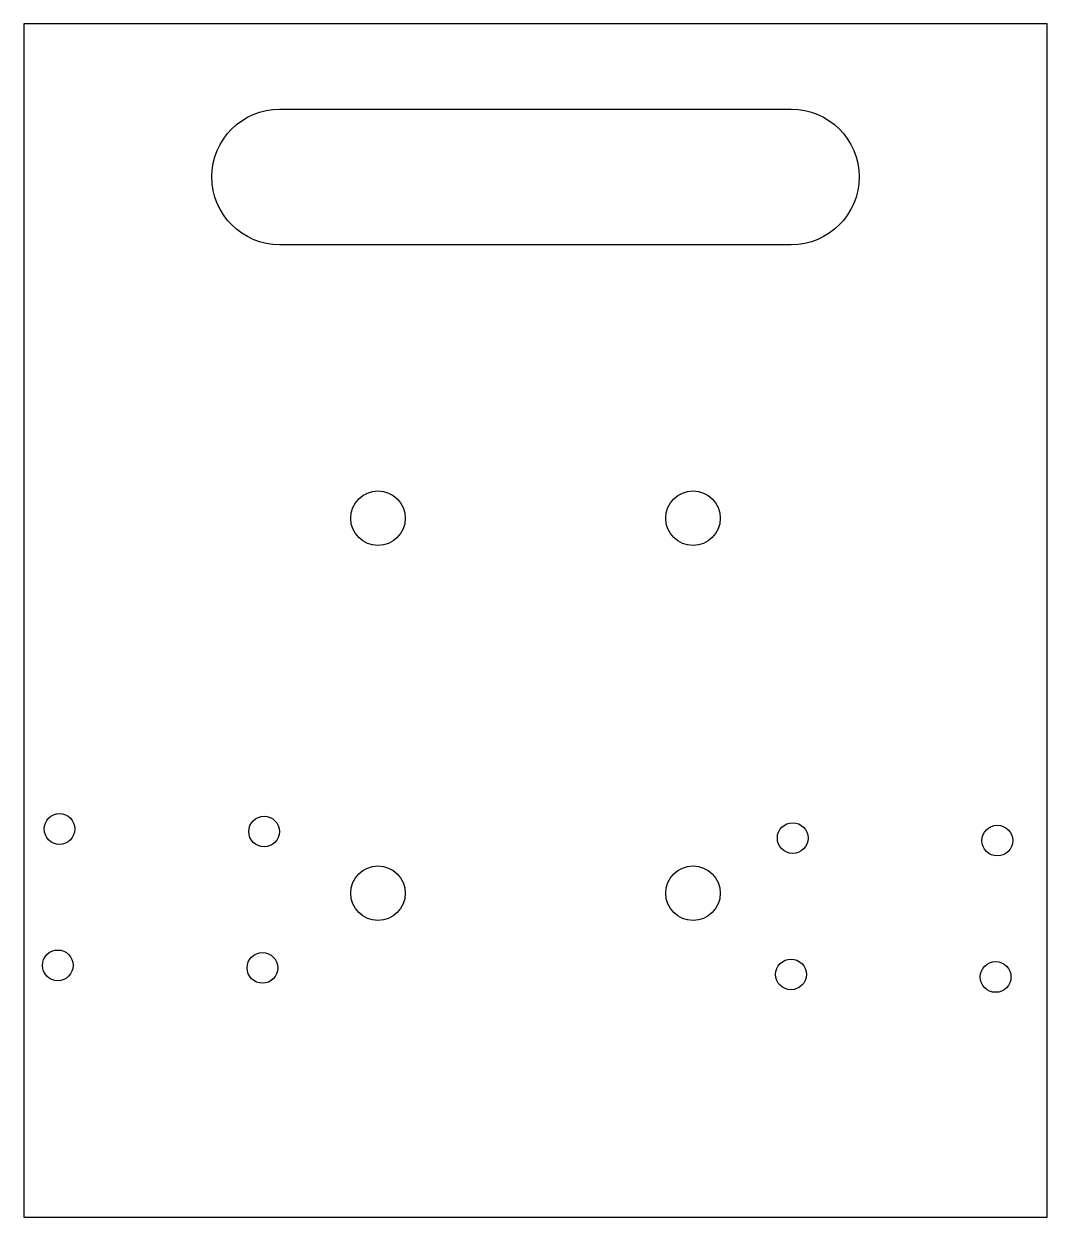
# Model space of a CAD drawing. Header units: millimetres. Extents: x 0 to 60, y 0 to 70.
import ezdxf

# ---------------------------------------------------------------- set-up
doc = ezdxf.new("R2010")
doc.units = ezdxf.units.MM

msp = doc.modelspace()

# ---------------------------------------------------------------- linework, layer by layer
msp.add_lwpolyline([(0, 0), (60, 0), (60, 70), (0, 70)], close=True)
msp.add_lwpolyline([(15, 65), (45, 65, -1), (45, 57.04), (15, 57.04, -1)], format="xyb", close=True)
for centre, radius in [((20.764, 41), 1.6), ((39.236, 41), 1.6), ((2.088, 22.769), 0.9), ((14.087, 22.621), 0.9), ((45.081, 22.236), 0.9), ((57.08, 22.087), 0.9), ((20.764, 19), 1.6), ((39.236, 19), 1.6), ((1.989, 14.77), 0.9), ((13.988, 14.621), 0.9), ((44.982, 14.237), 0.9), ((56.981, 14.088), 0.9)]:
    msp.add_circle(centre, radius)

doc.saveas('drawing.dxf')
